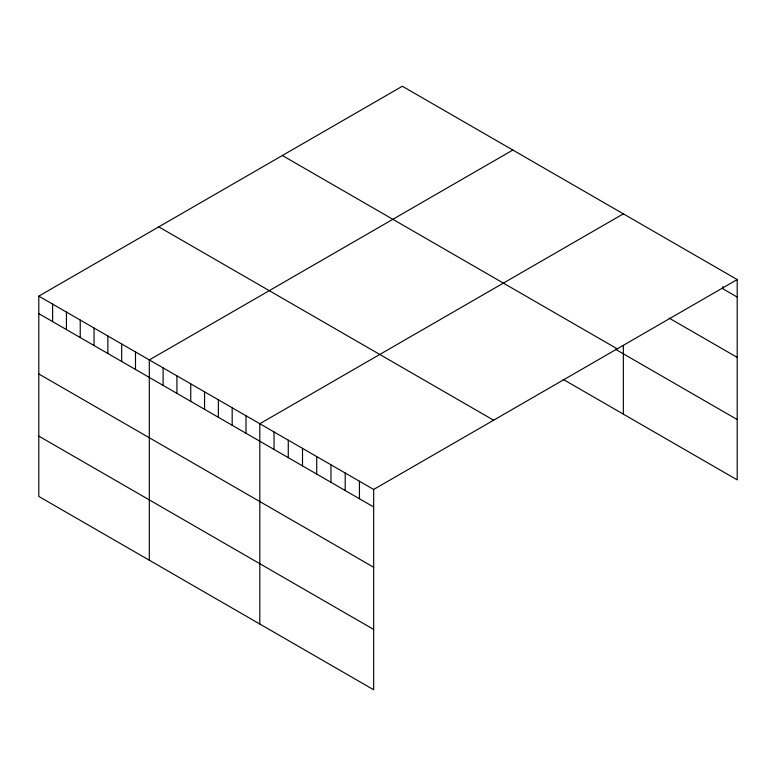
<?xml version="1.0" encoding="UTF-8"?>
<svg xmlns="http://www.w3.org/2000/svg" width="776" height="776" viewBox="0 0 776 776"><rect width="100%" height="100%" fill="white"/><g stroke="black" fill="none" stroke-linecap="round" stroke-linejoin="round"><path stroke-width="1.16" d="M38.8 296.131L373.663 489.462L373.663 689.757L38.8 496.427L38.8 296.131L402.337 86.243L737.2 279.573L737.2 479.869L563.163 379.386M512.839 150.04L149.302 359.928L149.302 560.223M623.351 213.846L259.815 423.725L259.815 624.02M373.663 489.462L737.2 279.573M737.2 297.072L722.97 288.856L722.97 286.528M669.087 318.073L737.2 357.397M282.367 155.51L617.23 348.841M615.455 349.258L737.2 419.544M158.77 226.864L493.633 420.204M38.8 313.63L373.663 506.961M38.8 373.954L373.663 567.285M38.8 436.102L373.663 629.433M623.351 345.446L623.351 414.141M359.433 481.246L359.433 498.745M345.204 473.03L345.204 490.529M330.964 464.814L330.964 482.313M316.734 456.598L316.734 474.097M302.504 448.382L302.504 465.872M288.274 440.167L288.274 457.656M274.044 431.941L274.044 449.44M245.992 415.752L245.992 433.25M232.179 407.778L232.179 425.277M218.366 399.805L218.366 417.304M204.554 391.832L204.554 409.33M190.741 383.858L190.741 401.347M176.928 375.875L176.928 393.374M163.115 367.902L163.115 385.4M135.49 351.955L135.49 369.454M121.677 343.981L121.677 361.48M107.864 336.008L107.864 353.507M94.051 328.035L94.051 345.524M80.238 320.051L80.238 337.55M66.426 312.078L66.426 329.577M52.613 304.105L52.613 321.603"/></g></svg>
